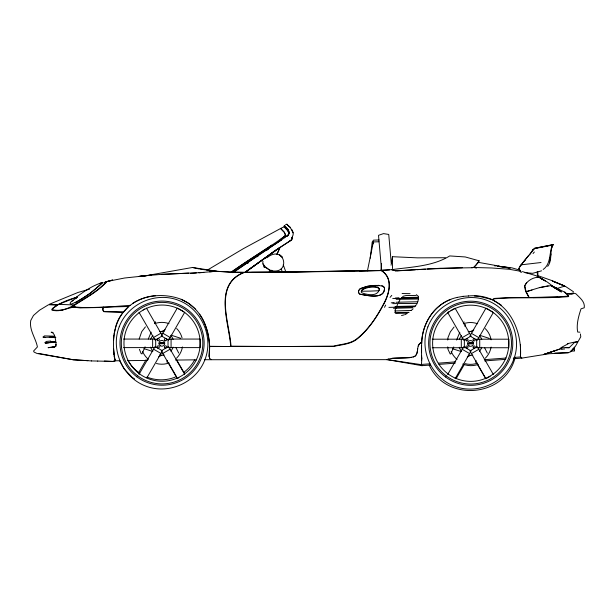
<?xml version="1.0" encoding="UTF-8"?>
<svg xmlns="http://www.w3.org/2000/svg" width="615" height="615" viewBox="0 0 615 615"><rect width="100%" height="100%" fill="white"/><g stroke="black" fill="none" stroke-linecap="round" stroke-linejoin="round"><path stroke-width="0.92" d="M395.945 270.946L391.709 269.662C411.081 266.91 432.568 266.518 449.726 255.932L465.255 256.955L479.123 260.806L478.093 262.344M520.451 344.546L520.451 356.954L521.866 358.107L549.08 353.74L568.329 352.718L570.774 351.688L572.957 349.889L575.778 345.653L580.783 336.797L580.399 333.976M381.577 263.481L381.054 269.793M211.229 359.644L209.561 358.361L209.177 356.439L209.561 346.299C209.223 327.042 199.729 307.031 181.194 299.313C165.589 293.417 147.054 294.254 132.802 303.295M113.468 340.287L113.929 335.029M209.177 356.439L209.561 346.299M56.034 342.832L55.911 345.399L56.034 344.631L55.527 346.168L53.859 347.321L55.312 346.637M457.429 297.391C436.035 301.596 421.99 322.245 421.744 343.347L421.098 342.57C415.748 345.169 419.276 352.603 415.194 356.054C406.469 360.152 395.814 356.2 386.697 359.644M421.46 345.653L421.452 352.649M532.728 249.644L534.527 248.26L553.1 244.616C549.241 251.197 552.693 260.16 547.688 266.38M262.959 261.19L262.705 264.019L266.295 267.74L269.762 270.308C292.064 276.273 285.006 243.056 266.81 257.854M373.159 243.794L373.351 241.941L378.909 241.764M421.552 360.029L421.613 343.47L420.975 342.701L419.814 343.47L418.146 346.037M370.261 258.177L372.198 242.064L373.482 240.142L379.04 239.965M417.639 348.736C417.393 351.911 416.916 356.3 413.142 357.077M139.167 339.003L141.719 331.677L145.417 326.865M447.712 340.003L448.051 337.42L450.372 331.816L454.07 326.996M550.971 253.957L549.403 262.19M421.483 364.395L421.875 357.976M287.389 236.122L288.504 234.746L288.758 233.077L287.735 230.64L284.268 226.92M284.007 226.666L287.858 230.64L288.889 233.077L288.627 234.746L287.52 236.122M391.079 265.226L392.478 256.701L417.508 257.854L445.36 257.723M269.762 270.692L269.508 272.099L244.985 272.23L279.902 247.461L276.95 254.172M269.893 270.815L269.631 272.23L251.535 272.36M289.404 241.295L291.579 239.758L292.225 237.059L291.71 239.881L274.382 251.181L245.116 272.491M367.447 270.815L373.351 241.941M292.225 237.059L291.71 239.758L274.252 251.181L250.121 268.763M421.613 343.347C422.105 324.705 432.76 306.139 450.757 299.444M114.059 334.099L115.159 328.933M288.504 234.746L288.889 233.077M562.172 347.706L569.229 347.706L574.879 342.063L577.316 341.802L574.241 342.447M515.07 357.845C504.823 397.474 446.029 402.441 429.216 365.118M115.343 328.072C119.61 309.691 137.122 296.799 155.649 295.723M166.888 362.089L167.449 360.359M464.909 326.381L465.47 324.651M475.541 362.227L476.102 360.498M292.479 236.383C293.939 234.123 292.932 231.455 291.71 229.357M145.079 346.822L142.004 353.871L141.181 353.625L139.397 349.32M148.292 339.05L151.159 332.138M154.734 323.498L155.449 321.768M453.732 346.96L450.864 353.871L450.203 354.009L448.051 349.458L447.712 346.875M456.591 340.049L459.812 332.277M463.387 323.636L464.102 321.906M289.142 232.824L288.243 234.746L281.57 239.881L233.047 272.491L244.985 272.36L280.033 247.461L277.081 254.303M551.509 248.091L553.1 244.616L552.316 245.124C549.095 253.08 551.109 263.797 543.176 269.478M397.613 304.448L395.168 309.845L395.43 313.05L395.945 313.435L405.954 313.181L408.46 312.474M288.243 234.746L288.758 233.723M398.766 302.142L399.919 299.828M384.521 307.323L385.674 305.063M416.862 304.064L418.531 299.19L418.531 296.492L416.355 294.693M138.521 372.898L146.124 359.721M139.028 374.335L155.08 346.537L162.483 350.811M161.622 335.198L177.289 308.061M146.9 377.795L162.099 351.473M169.025 339.472L184.692 312.335M447.682 374.474L463.349 347.337M470.275 335.336L485.942 308.2L493.345 312.474L477.678 339.611M455.085 378.74L470.752 351.603M456.115 378.725L464.525 364.165M519.737 266.449L528.6 255.594M518.868 268.286L519.767 270.746L521.259 272.368L518.868 268.286C523.58 261.352 529.138 254.733 534.719 248.575L552.316 245.124M529.5 255.002L532.89 249.636M499.657 266.195L478.347 262.344L473.727 267.479L472.059 267.74L440.609 268.255L395.814 270.815L391.447 269.662L380.539 270.431M414.741 306.777L416.332 304.74M574.364 347.198L570.774 351.688L573.341 348.482M139.213 276.212L151.152 275.182L124.584 278.011L107.125 281.47C97.447 292.171 84.24 298.744 72.339 306.631C91.389 309.038 111.077 306.639 130.103 305.348M533.067 253.526L534.35 252.019M390.041 297.391L391.77 295.369M523.549 261.998L525.371 259.922M522.396 271.607L535.988 275.697L545.359 280.963L539.709 277.365C533.912 276.696 527.101 280.532 524.687 285.837L525.202 289.688L529.184 297.522L509.289 297.522L494.652 298.413L492.346 299.574L479.762 296.492L474.373 295.976M401.587 298.029L403.255 296.238L405.823 295.592L415.986 295.408M560.373 348.866L543.56 354.509L560.373 348.866L562.041 347.068L568.076 343.854M102.374 283.138L90.051 293.409L75.161 302.911M479.123 260.806L475.787 265.426L473.727 267.356L471.805 267.74M526.74 282.5L524.687 285.837L526.102 291.741L532.006 290.072M284.268 237.828L286.321 236.029M411.22 310.467L413.142 308.815M160.461 343.724L161.853 342.586M163.244 342.586L161.853 343.724L159.923 343.724L160.6 343.155L159.07 343.724L160.461 342.586L164.643 342.586L163.244 343.724L162.552 343.724L163.244 343.155L162.552 343.155M469.114 343.862L470.506 342.716M471.897 342.716L470.506 343.862L468.576 343.862L469.253 343.293L467.723 343.862L469.114 342.716L473.296 342.716L471.897 343.862L471.205 343.862L471.897 343.293L471.205 343.293M76.575 297.007C84.455 291.087 92.888 285.445 102.374 282.5C93.565 291.341 82.848 299.413 71.186 304.194L70.025 303.295L71.309 301.496L76.66 297.691M71.701 301.496L73.185 300.366M77.344 297.13C68.665 299.636 59.44 302.642 52.575 308.815L52.444 309.714C60.762 311.797 69.195 308.353 76.06 303.81C86.661 297.13 98.108 290.933 106.487 281.47L103.789 282.754M280.156 239.758L285.037 235.906L285.421 234.623L284.391 232.309L280.548 228.457L284.138 226.789M232.793 271.207C249.675 258.692 268.263 248.414 285.037 235.906L285.291 234.623L284.268 232.309L280.801 228.588M256.839 256.87L258.361 255.825M75.422 298.675L76.921 297.691M266.095 250.666L268.432 249.129M271.684 245.147L230.871 272.23M281.57 239.881L260.137 253.872L233.047 272.614L216.365 271.207L209.684 271.845M206.994 270.308L243.448 248.614L280.671 228.457M143.141 309.96L144.786 309.014M153.55 337.489L160.953 333.215M155.08 340.133L162.483 335.859M161.245 350.811L168.641 346.537M162.767 353.448L170.171 349.182M178.934 377.656L177.289 378.609L161.622 351.473M449.327 311.521L447.682 312.474L463.349 339.611M450.972 310.575L455.085 308.2L470.752 335.336M462.203 337.627L469.606 333.353M463.733 340.272L471.136 335.998M469.898 350.95L477.294 346.675M471.421 353.587L478.824 349.312M490.055 376.372L485.942 378.74L470.275 351.603M104.427 282.754L107.125 281.47M404.801 314.719L407.107 313.489M161.853 331.416L165.097 329.763M158.616 356.838L161.853 355.186M470.506 331.554L473.75 329.901M467.269 356.977L470.506 355.324M99.938 283.53L101.475 282.754M75.384 307.016C67.642 307.523 60.178 312.505 52.06 310.098L51.675 309.714L52.444 308.43L57.318 305.217L48.593 304.709L39.475 310.229L33.448 315.487L30.75 320.492C29.074 330.094 35.685 337.958 37.423 346.937L33.571 351.042L34.086 352.072L37.038 353.487L73.37 359.775L87.868 360.674M285.552 224.736L286.836 224.221L287.474 224.606M77.229 296.96L57.833 304.709L49.492 304.194L77.859 292.509L89.698 289.096M544.713 354.125L556.014 350.404M386.827 359.644L388.626 359.129M541.607 270.808L532.682 273.314L525.064 272.683M567.307 343.7L574.11 342.186M391.232 302.864L394.315 302.396M401.51 315.541L403.978 314.926M539.324 287.636L551.132 285.583L555.499 288.404L557.167 288.404L551.97 285.998M56.034 346.299L48.078 347.706L54.366 347.068L52.575 347.198M141.488 276.489L192.487 267.479L216.618 271.207L203.657 272.36M534.566 248.36L552.97 244.747M457.299 297.391L463.072 296.361M101.859 282.754L102.636 282.631M548.18 285.837L539.455 287.636L525.848 291.741L528.923 297.522L558.451 296.876L567.945 296.107L567.822 294.693L564.355 292.002L557.036 288.404L555.368 288.404L551.647 285.967M521.013 264.842L541.039 262.52M55.527 342.317L45.256 342.962L44.872 342.57L46.54 341.417L50.645 341.033L50.645 341.679L55.527 341.548M140.758 276.081L162.575 274.282L203.657 272.491M198.999 272.76L203.78 272.36M45.056 337.289L42.942 337.051L44.488 335.898L54.627 336.159M378.871 285.322L367.57 286.221L361.159 288.274L359.744 289.05L358.46 290.841L358.591 292.771L359.744 294.178C366.909 295.438 384.652 299.905 384.521 288.151L383.622 286.482C376.049 284.253 366.971 285.652 359.875 289.05L358.591 290.841L358.714 292.771L359.875 294.178C366.871 295.285 384.498 300.028 384.521 288.151L383.491 286.482L381.823 285.706M396.029 302.265L417.908 301.742M421.413 364.449L429.985 363.803M438.557 363.15L455.692 361.858M484.266 359.69L506.168 358.03M513.786 357.453L520.451 356.954C522.535 325.504 503.87 292.486 468.469 295.976M421.875 365.679L420.46 364.526L387.342 359.644L421.875 365.679L430.438 365.033M439.01 364.38L455.2 363.158M484.728 360.92L505.676 359.329M513.294 358.753L521.866 358.107L520.928 357.161M48.723 342.701L45.256 342.962L50.645 342.447M395.299 298.029L398.897 297.775M462.949 296.361L468.592 295.976M190.527 273.383L196.339 272.999M161.806 274.413L188.636 273.129M425.495 269.162L417.155 269.67M427.317 269.047L462.303 267.74M411.604 357.338L391.963 358.361M568.329 352.718L554.853 353.102M396.86 270.892L415.294 269.785M557.997 297.13L533.128 297.614M560.373 348.267L561.918 349.12L564.608 348.989M389.526 269.924L380.408 270.308L381.438 270.562C394.061 278.357 389.149 294.623 383.237 305.094C376.557 317.425 368.608 329.348 357.815 338.465C351.065 344.269 341.886 344.592 333.561 346.422L209.684 346.553L209.3 356.439L209.684 358.361M74.261 304.963L58.479 304.325M394.838 310.967L410.943 310.444M393.5 308.3L412.703 307.784M55.834 342.24L48.339 342.447L56.211 342.232M395.045 306.501L415.21 306.001M354.632 271.031L269.062 272.145L381.308 270.562C393.808 278.557 389.064 294.562 382.976 305.094C376.442 317.401 368.47 329.363 357.561 338.212C350.942 344.085 341.679 343.908 333.561 346.168L280.548 346.553L230.994 346.168C229.51 322.145 213.028 284.384 244.47 272.36L280.548 272.36L381.308 270.562M359.383 270.915L380.285 270.431M401.649 297.622L417.969 297.245M388.918 307.385L414.218 306.8M394.722 312.643L409.106 312.305M418.469 299.028L396.198 299.313M416.778 303.387L392.731 303.633M392.731 298.544L418.6 298.052M119.887 360.744L115.082 360.797L112.776 361.443L104.304 361.059M127.566 360.651L147.731 360.405M175.575 360.075L196.7 359.821M204.38 359.729L387.473 359.644M573.595 292.894L569.613 293.793L565.854 293.286M402.102 293.539L410.059 293.67M62.815 310.483L59.632 310.398M579.884 332.177L577.7 332.046C576.178 324.635 578.623 315.995 581.044 308.815L584.25 307.784C585.211 301.65 579.661 297.706 575.909 293.793L574.495 293.286L571.543 294.308L566.154 293.67L568.721 295.976L568.46 296.622C543.991 298.775 519.083 296.861 494.522 298.805L492.469 299.697L501.202 305.094M53.059 332.431L51.16 332.177C55.112 333.084 55.089 338.089 55.781 341.287M54.627 336.928L43.327 337.443L44.995 337.443M49.231 337.312L55.857 337.312M123.6 339.065L154.934 339.065M168.787 339.065L200.121 339.065L200.121 347.606L168.026 347.606L168.026 339.065M432.253 339.196L464.348 339.196L464.348 347.744L432.253 347.744M161.322 343.024L162.014 343.024L161.161 343.155M469.975 343.162L470.667 343.162L469.814 343.293M123.6 347.606L154.934 347.606M565.254 347.583L569.229 347.706M570.735 351.042L574.495 351.042M97.624 361.059L113.029 361.443L115.213 360.797C111.961 344.531 112.653 326.035 123.169 312.405L103.658 311.636L102.636 309.845L103.02 307.146L80.173 307.915L72.086 307.016M91.335 360.928L97.754 361.059M473.604 267.479L491.954 267.994L509.289 269.278L520.521 271.269M91.466 360.928L73.239 359.775L38.968 353.487M55.012 304.709L56.296 304.832M494.422 265.78L496.267 265.964M498.119 266.157L511.98 267.863L519.037 269.924M497.689 266.272L505.691 267.095L510.181 268.255L497.912 266.341M272.068 270.431L269.762 270.177L266.295 267.61L264.242 267.225L263.343 263.758M213.282 271.207L215.934 271.546M208.793 270.562L211.537 270.946M200.336 269.17L216.488 271.33L244.086 272.36C212.936 284.291 229.126 322.606 230.74 346.553L209.684 346.299C208.677 335.014 206.202 323.467 199.544 314.081M266.295 267.74L264.242 267.356L263.989 265.173M199.421 269.024L192.487 267.479M479.777 335.313L489.294 338.404M452.586 348.751L461.242 351.565M171.124 335.183L180.641 338.265M143.933 348.62L152.589 351.426M538.425 275.828L551.517 280.448L564.87 286.09L552.408 281.063L564.739 286.09L557.298 288.404L551.801 285.906M287.735 225.251L290.172 227.304L293.124 232.824M181.194 299.313L188.767 303.426L195.309 308.945M558.835 289.734L560.373 290.588M471.421 333.353L478.824 337.627M469.898 335.998L477.294 340.272M463.733 346.675L471.136 350.95M462.203 349.312L469.606 353.587M178.112 308.538L183.87 311.859M162.767 333.215L170.171 337.489M161.245 335.859L168.641 340.133M153.55 349.182L160.953 353.448M555.368 288.404L561.403 292.002L553.185 286.736M134.585 378.871L132.233 377.425L123.984 368.731L119.579 360.628M565.377 286.352L573.464 291.741M560.373 348.09L561.918 349.12M286.836 224.221L287.22 224.483M553.316 286.605L547.412 282.116L541.377 278.518L542.407 279.679M539.709 277.365L541.377 278.649M290.172 227.435L287.735 225.121M477.678 347.337L493.345 374.474M477.317 364.165L485.727 378.725M176.221 359.106L184.185 372.898M146.431 308.061L162.099 335.198M169.025 347.198L184.692 374.335M168.226 362.35L176.313 376.365M139.028 312.335L154.696 339.472M484.459 347.49L487.349 353.164M175.805 347.352L178.696 353.025M289.142 231.924L288.12 229.487L284.268 225.382L288.12 229.487L289.142 232.954M283.231 264.742L285.983 272.299M281.216 268.963L282.462 272.384M478.347 262.344L478.478 262.736M114.697 359.006L115.082 360.797L114.152 356.1M113.398 352.334L113.775 354.217M114.575 358.168L113.483 348.459M391.24 263.036L388.742 234.438L383.514 233.608L378.509 235.33L381.485 269.332M421.598 355.439L421.744 358.238M537.541 271.861L537.671 274.644M537.733 271.607L537.933 277.342M537.272 271.699L537.464 277.373M574.495 347.229L574.495 350.627M479.731 339.196L479.731 347.744M461.296 339.196L461.296 347.744M392.478 256.701L392.478 268.64M171.078 339.065L171.078 347.606M155.695 339.065L155.695 347.606M152.643 339.065L152.643 347.606M478.224 364.388A21.341 21.341 0 0 1 462.764 364.049M194.594 359.975A38.099 38.099 0 0 1 183.977 372.221M175.298 377.087A38.099 38.099 0 0 1 146.97 377.072M139.774 373.251A38.099 38.099 0 0 1 128.151 360.751M182.463 346.937A20.925 20.925 0 0 1 176.651 358.099M169.01 362.965A20.925 20.925 0 0 1 156.441 363.511M148.399 359.329A20.925 20.925 0 0 1 142.526 351.311M154.703 323.636A20.925 20.925 0 0 1 169.01 323.636M176.651 328.51A20.925 20.925 0 0 1 182.063 337.889M173.107 347.121A11.885 11.885 0 0 1 170.786 351.142M164.174 354.955A11.885 11.885 0 0 1 159.531 354.955M152.92 351.142A11.885 11.885 0 0 1 150.598 347.121M150.598 339.488A11.885 11.885 0 0 1 152.92 335.467M159.531 331.646A11.885 11.885 0 0 1 164.174 331.646M170.786 335.467A11.885 11.885 0 0 1 173.107 339.488M491.116 347.075A20.925 20.925 0 0 1 485.304 358.238M477.663 363.104A20.925 20.925 0 0 1 465.094 363.65M457.053 359.468A20.925 20.925 0 0 1 451.179 351.449M463.356 323.774A20.925 20.925 0 0 1 477.663 323.774M485.304 328.641A20.925 20.925 0 0 1 491.116 339.803M481.76 347.252A11.885 11.885 0 0 1 479.439 351.28M472.827 355.093A11.885 11.885 0 0 1 468.184 355.093M461.573 351.28A11.885 11.885 0 0 1 459.251 347.252M459.251 339.626A11.885 11.885 0 0 1 461.573 335.598M468.184 331.785A11.885 11.885 0 0 1 472.827 331.785M479.439 335.598A11.885 11.885 0 0 1 481.76 339.626M379.255 288.789C378.594 296.999 366.978 294.908 361.797 292.771L361.159 291.871C362.858 285.714 372.721 286.59 377.971 286.99L379.255 288.789M103.274 307.146L103.02 309.845L103.92 311.382L104.688 311.636L123.815 311.897L128.566 306.501L103.274 307.146M119.233 326.726C110.285 349.612 122.646 377.379 145.64 386.043C168.525 394.991 196.285 382.63 204.949 359.637C213.897 336.751 201.536 308.984 178.542 300.32C155.656 291.372 127.897 303.733 119.233 326.726M427.886 326.865C418.938 349.75 431.3 377.518 454.293 386.174C477.179 395.122 504.946 382.761 513.602 359.767C522.55 336.889 510.189 309.122 487.195 300.458C464.31 291.51 436.55 303.871 427.886 326.865M379.386 289.688L379.001 290.718L370.399 291.103L361.928 291.226L361.797 290.072C366.701 287.351 374.381 285.398 379.255 288.535L379.386 289.688M565.254 292.894L564.87 292.125L565.254 292.894M163.421 342.724L163.421 342.724M472.074 342.863L472.074 342.863M248.437 262.59L246.915 263.627L248.437 262.605M112.13 280.186L106.357 281.732L112.645 280.063L112.13 280.186M508.774 339.196L476.679 339.196L476.679 347.744L508.774 347.744L508.774 339.196M476.51 267.848L473.727 267.479L476.533 267.848M279.771 255.033L279.387 254.771L282.216 257.085L279.771 255.033M137.645 375.773A40.751 40.751 0 0 0 202.527 347.967A40.751 40.751 0 0 0 146.009 305.686A40.751 40.751 0 0 0 137.645 375.773M139.236 373.651A38.099 38.099 0 0 0 199.898 347.652A38.099 38.099 0 0 0 147.054 308.123A38.099 38.099 0 0 0 139.236 373.651M136.861 376.826A42.066 42.066 0 0 0 203.834 348.121A42.066 42.066 0 0 0 145.486 304.479A42.066 42.066 0 0 0 136.861 376.826M164.92 340.649A1.107 1.107 0 0 0 166.58 339.688A1.107 1.107 0 0 0 164.92 338.727A1.107 1.107 0 0 0 164.92 340.649M164.92 347.875A1.107 1.107 0 0 0 166.58 346.921A1.107 1.107 0 0 0 164.92 345.961A1.107 1.107 0 0 0 164.92 347.875M157.686 340.649A1.107 1.107 0 0 0 159.347 339.688A1.107 1.107 0 0 0 157.686 338.727A1.107 1.107 0 0 0 157.686 340.649M157.686 347.875A1.107 1.107 0 0 0 159.347 346.921A1.107 1.107 0 0 0 157.686 345.961A1.107 1.107 0 0 0 157.686 347.875M160.407 345.815A2.898 2.898 0 0 0 164.751 343.301A2.898 2.898 0 0 0 160.407 340.795A2.898 2.898 0 0 0 160.407 345.815M446.298 375.911A40.751 40.751 0 0 0 511.18 348.105A40.751 40.751 0 0 0 454.662 305.816A40.751 40.751 0 0 0 446.298 375.911M447.889 373.789A38.099 38.099 0 0 0 508.551 347.79A38.099 38.099 0 0 0 455.707 308.253A38.099 38.099 0 0 0 447.889 373.789M445.514 376.964A42.066 42.066 0 0 0 512.487 348.259A42.066 42.066 0 0 0 454.139 304.61A42.066 42.066 0 0 0 445.514 376.964M473.573 340.779A1.107 1.107 0 0 0 475.234 339.826A1.107 1.107 0 0 0 473.573 338.865A1.107 1.107 0 0 0 473.573 340.779M473.573 348.013A1.107 1.107 0 0 0 475.234 347.052A1.107 1.107 0 0 0 473.573 346.099A1.107 1.107 0 0 0 473.573 348.013M466.339 340.779A1.107 1.107 0 0 0 468 339.826A1.107 1.107 0 0 0 466.339 338.865A1.107 1.107 0 0 0 466.339 340.779M466.339 348.013A1.107 1.107 0 0 0 468 347.052A1.107 1.107 0 0 0 466.339 346.099A1.107 1.107 0 0 0 466.339 348.013M469.06 345.953A2.898 2.898 0 0 0 473.404 343.439A2.898 2.898 0 0 0 469.06 340.925A2.898 2.898 0 0 0 469.06 345.953"/></g></svg>
